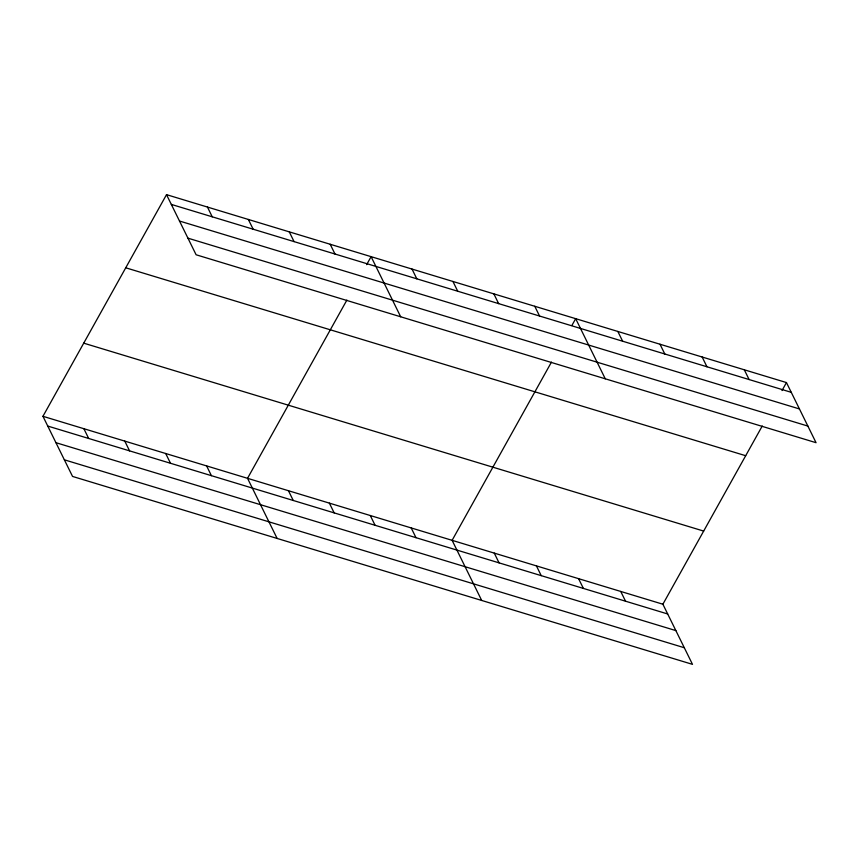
<?xml version="1.0" encoding="UTF-8"?>
<svg xmlns="http://www.w3.org/2000/svg" width="859" height="859" viewBox="0 0 859 859"><rect width="100%" height="100%" fill="white"/><g stroke="black" fill="none" stroke-linecap="round" stroke-linejoin="round"><path stroke-width="1.29" d="M42.95 416.304L662.89 604.221L692.483 664.351L72.543 476.434L42.95 416.304L166.517 194.649L786.457 382.566L816.05 442.696L196.11 254.779L166.517 194.649M346.886 300.092L247.532 478.313L277.124 538.443M366.643 264.658L371.099 256.658L400.691 316.788M551.467 362.101L452.113 540.332L481.695 600.462M571.858 325.529L575.68 318.678L605.273 378.808M662.89 604.221L762.255 426M782.001 390.566L786.457 382.566M171.328 204.41L791.268 392.327M179.499 221.031L799.45 408.948M187.928 238.158L807.868 426.075M125.747 267.793L745.687 455.71M83.731 343.16L703.671 531.077M47.75 426.064L667.701 613.981M55.932 442.686L675.872 630.603M64.361 459.812L684.301 647.729M744.302 369.789L749.112 379.549M702.147 357.011L706.957 366.772M659.991 344.234L664.802 353.994M617.836 331.456L622.646 341.216M534.77 306.276L539.57 316.037M493.85 293.864L498.649 303.635M620.735 591.443L625.545 601.203M452.929 281.462L457.74 291.233M578.579 578.665L583.39 588.426M412.019 269.06L416.819 278.831M536.424 565.888L541.224 575.648M494.269 553.11L499.068 562.87M330.189 244.257L334.989 254.028M289.268 231.855L294.068 241.615M411.193 527.931L416.003 537.691M248.348 219.453L253.158 229.213M370.283 515.529L375.082 525.289M207.438 207.051L212.237 216.812M329.362 503.127L334.172 512.887M288.452 490.714L293.252 500.486M206.611 465.911L211.421 475.682M165.701 453.509L170.501 463.28M124.78 441.107L129.591 450.878M83.871 428.705L88.67 438.466"/></g></svg>
